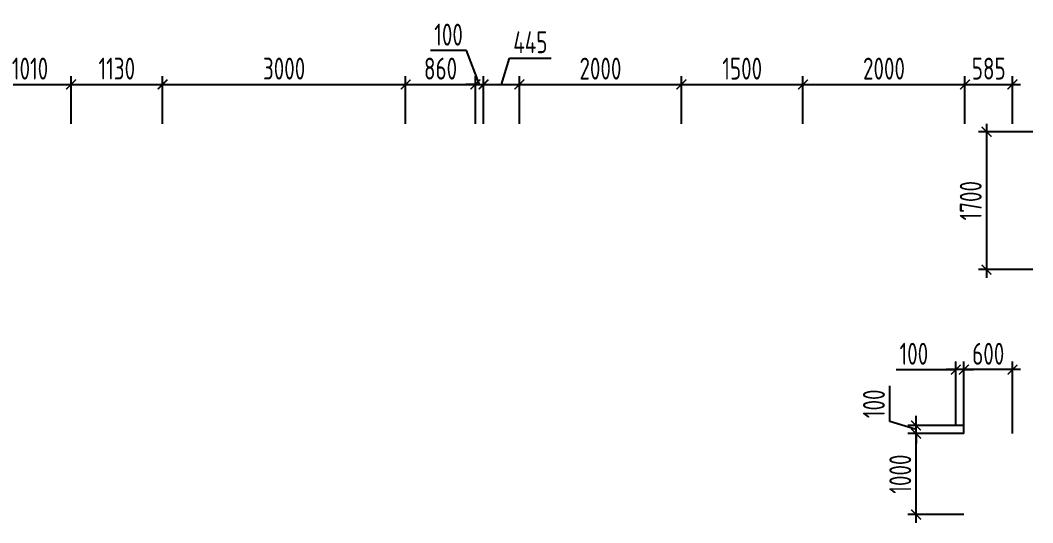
# Model space of a CAD drawing. Header units: millimetres. Extents: x -350007 to 536090, y -888 to 198380.
# Drawn here: x 99144 to 111642, y 115751 to 121946 of the extents above; entities that cross this region are included whole.
import ezdxf

# ---------------------------------------------------------------- set-up
doc = ezdxf.new("R2010")
doc.units = ezdxf.units.MM
doc.layers.add('АР_Размеры нов.', color=15, linetype='Continuous', lineweight=0)
doc.styles.add('ISOCPEUR', font='isocpeur.ttf', dxfattribs={"width": 0.7})
doc.dimstyles.new('R_100', dxfattribs={"dimtxt": 270, "dimasz": 120, "dimexe": 100, "dimexo": 0, "dimgap": 60, "dimtad": 1, "dimdec": 0, "dimrnd": 5, "dimzin": 0, "dimdsep": 46, "dimtxsty": 'ISOCPEUR', "dimblk": 'ARCHTICK', "dimcen": 0, "dimdle": 100, "dimclrd": 256, "dimclre": 256, "dimclrt": 256, "dimadec": 0, "dimazin": 0, "dimtfac": 2, "dimtdec": 0, "dimtofl": 0, "dimtmove": 1, "dimatfit": 3, "dimfxl": 1, "dimtvp": 3, "dimtolj": 1, "dimtzin": 0, "dimarcsym": 0})

# ---------------------------------------------------------------- blocks, each defined once
blk = doc.blocks.new('_ArchTick')
at = {"color": 0, "linetype": 'ByBlock', "const_width": 0.15}
blk.add_lwpolyline([(-0.5, -0.5), (0.5, 0.5)], dxfattribs=at)
blk = doc.blocks.new('*D2659')
at = {"layer": 'Defpoints', "color": 0, "ltscale": 100, "transparency": 16777216}
for p in [(111642, 120571), (111072, 118871), (111642, 118871)]:
    blk.add_point(p, dxfattribs=at)
at = {"layer": 'АР_Размеры нов.', "lineweight": -2, "ltscale": 100, "transparency": 16777216}
for p, q in [((111072, 120671), (111072, 118771)), ((111642, 120571), (110972, 120571)), ((111642, 118871), (110972, 118871))]:
    blk.add_line(p, q, dxfattribs=at)
at = {"layer": 'АР_Размеры нов.', "lineweight": -2, "ltscale": 100, "transparency": 16777216, "xscale": 120, "yscale": 120, "zscale": 120}
for p, rotation in [((111072, 120571), 90), ((111072, 118871), 270)]:
    blk.add_blockref('_ArchTick', p, dxfattribs=dict(at, rotation=rotation))
at = {"layer": 'АР_Размеры нов.', "ltscale": 100, "transparency": 16777216, "insert": (110877, 119721), "char_height": 270, "attachment_point": 5, "rotation": 90, "style": 'ISOCPEUR'}
blk.add_mtext('\\A1;1700', dxfattribs=at)
blk = doc.blocks.new('*D2390')
at = {"layer": 'Defpoints', "color": 0, "ltscale": 500, "transparency": 16777216}
for p in [(99771, 121155), (98759, 120671), (99771, 120671)]:
    blk.add_point(p, dxfattribs=at)
at = {"layer": 'АР_Размеры нов.', "lineweight": -2, "ltscale": 500, "transparency": 16777216}
for p, q in [((98759, 120671), (98759, 121255)), ((99771, 120671), (99771, 121255)), ((98659, 121155), (99871, 121155))]:
    blk.add_line(p, q, dxfattribs=at)
at = {"layer": 'АР_Размеры нов.', "lineweight": -2, "ltscale": 500, "transparency": 16777216, "xscale": 120, "yscale": 120, "zscale": 120, "rotation": 180}
blk.add_blockref('_ArchTick', (98759, 121155), dxfattribs=at)
at = {"layer": 'АР_Размеры нов.', "lineweight": -2, "ltscale": 500, "transparency": 16777216, "xscale": 120, "yscale": 120, "zscale": 120}
blk.add_blockref('_ArchTick', (99771, 121155), dxfattribs=at)
at = {"layer": 'АР_Размеры нов.', "lineweight": 13, "ltscale": 500, "transparency": 16777216, "insert": (99265, 121350), "char_height": 270, "attachment_point": 5, "style": 'ISOCPEUR'}
blk.add_mtext('\\A1;1010', dxfattribs=at)
blk = doc.blocks.new('*D2391')
at = {"layer": 'Defpoints', "color": 0, "ltscale": 500, "transparency": 16777216}
for p in [(100901, 121155), (99771, 120671), (100901, 120671)]:
    blk.add_point(p, dxfattribs=at)
at = {"layer": 'АР_Размеры нов.', "lineweight": -2, "ltscale": 500, "transparency": 16777216}
for p, q in [((99771, 120671), (99771, 121255)), ((100901, 120671), (100901, 121255)), ((99671, 121155), (101001, 121155))]:
    blk.add_line(p, q, dxfattribs=at)
at = {"layer": 'АР_Размеры нов.', "lineweight": -2, "ltscale": 500, "transparency": 16777216, "xscale": 120, "yscale": 120, "zscale": 120, "rotation": 180}
blk.add_blockref('_ArchTick', (99771, 121155), dxfattribs=at)
at = {"layer": 'АР_Размеры нов.', "lineweight": -2, "ltscale": 500, "transparency": 16777216, "xscale": 120, "yscale": 120, "zscale": 120}
blk.add_blockref('_ArchTick', (100901, 121155), dxfattribs=at)
at = {"layer": 'АР_Размеры нов.', "lineweight": 13, "ltscale": 500, "transparency": 16777216, "insert": (100336, 121350), "char_height": 270, "attachment_point": 5, "style": 'ISOCPEUR'}
blk.add_mtext('\\A1;1130', dxfattribs=at)
blk = doc.blocks.new('*D2392')
at = {"layer": 'Defpoints', "color": 0, "ltscale": 500, "transparency": 16777216}
for p in [(103901, 121155), (100901, 120671), (103901, 120671)]:
    blk.add_point(p, dxfattribs=at)
at = {"layer": 'АР_Размеры нов.', "lineweight": -2, "ltscale": 500, "transparency": 16777216}
for p, q in [((100901, 120671), (100901, 121255)), ((103901, 120671), (103901, 121255)), ((100801, 121155), (104001, 121155))]:
    blk.add_line(p, q, dxfattribs=at)
at = {"layer": 'АР_Размеры нов.', "lineweight": -2, "ltscale": 500, "transparency": 16777216, "xscale": 120, "yscale": 120, "zscale": 120, "rotation": 180}
blk.add_blockref('_ArchTick', (100901, 121155), dxfattribs=at)
at = {"layer": 'АР_Размеры нов.', "lineweight": -2, "ltscale": 500, "transparency": 16777216, "xscale": 120, "yscale": 120, "zscale": 120}
blk.add_blockref('_ArchTick', (103901, 121155), dxfattribs=at)
at = {"layer": 'АР_Размеры нов.', "lineweight": 13, "ltscale": 500, "transparency": 16777216, "insert": (102401, 121350), "char_height": 270, "attachment_point": 5, "style": 'ISOCPEUR'}
blk.add_mtext('\\A1;3000', dxfattribs=at)
blk = doc.blocks.new('*D2393')
at = {"layer": 'Defpoints', "color": 0, "ltscale": 500, "transparency": 16777216}
for p in [(104763, 121155), (103901, 120671), (104763, 120671)]:
    blk.add_point(p, dxfattribs=at)
at = {"layer": 'АР_Размеры нов.', "lineweight": -2, "ltscale": 500, "transparency": 16777216}
for p, q in [((103901, 120671), (103901, 121255)), ((104763, 120671), (104763, 121255)), ((103801, 121155), (104863, 121155))]:
    blk.add_line(p, q, dxfattribs=at)
at = {"layer": 'АР_Размеры нов.', "lineweight": -2, "ltscale": 500, "transparency": 16777216, "xscale": 120, "yscale": 120, "zscale": 120, "rotation": 180}
blk.add_blockref('_ArchTick', (103901, 121155), dxfattribs=at)
at = {"layer": 'АР_Размеры нов.', "lineweight": -2, "ltscale": 500, "transparency": 16777216, "xscale": 120, "yscale": 120, "zscale": 120}
blk.add_blockref('_ArchTick', (104763, 121155), dxfattribs=at)
at = {"layer": 'АР_Размеры нов.', "lineweight": 13, "ltscale": 500, "transparency": 16777216, "insert": (104332, 121350), "char_height": 270, "attachment_point": 5, "style": 'ISOCPEUR'}
blk.add_mtext('\\A1;860', dxfattribs=at)
blk = doc.blocks.new('*D2394')
at = {"layer": 'Defpoints', "color": 0, "ltscale": 500, "transparency": 16777216}
for p in [(104863, 121155), (104763, 120671), (104863, 120671)]:
    blk.add_point(p, dxfattribs=at)
at = {"layer": 'АР_Размеры нов.', "lineweight": -2, "ltscale": 500, "transparency": 16777216}
for p, q in [((104652, 121574), (104210, 121574)), ((104813, 121155), (104652, 121574)), ((104763, 120671), (104763, 121255)), ((104863, 120671), (104863, 121255)), ((104763, 121155), (104643, 121155)), ((104763, 121155), (104863, 121155)), ((104863, 121155), (104983, 121155))]:
    blk.add_line(p, q, dxfattribs=at)
at = {"layer": 'АР_Размеры нов.', "lineweight": -2, "ltscale": 500, "transparency": 16777216, "xscale": 120, "yscale": 120, "zscale": 120}
blk.add_blockref('_ArchTick', (104763, 121155), dxfattribs=at)
at = {"layer": 'АР_Размеры нов.', "lineweight": -2, "ltscale": 500, "transparency": 16777216, "xscale": 120, "yscale": 120, "zscale": 120, "rotation": 180}
blk.add_blockref('_ArchTick', (104863, 121155), dxfattribs=at)
at = {"layer": 'АР_Размеры нов.', "lineweight": 13, "ltscale": 500, "transparency": 16777216, "insert": (104431, 121769), "char_height": 270, "attachment_point": 5, "style": 'ISOCPEUR'}
blk.add_mtext('\\A1;100', dxfattribs=at)
blk = doc.blocks.new('*D2395')
at = {"layer": 'Defpoints', "color": 0, "ltscale": 500, "transparency": 16777216}
for p in [(105306, 121155), (104863, 120671), (105306, 120671)]:
    blk.add_point(p, dxfattribs=at)
at = {"layer": 'АР_Размеры нов.', "lineweight": -2, "ltscale": 500, "transparency": 16777216}
for p, q in [((105085, 121155), (105182, 121480)), ((105182, 121480), (105699, 121480)), ((104863, 120671), (104863, 121255)), ((105306, 120671), (105306, 121255)), ((104763, 121155), (105406, 121155))]:
    blk.add_line(p, q, dxfattribs=at)
at = {"layer": 'АР_Размеры нов.', "lineweight": -2, "ltscale": 500, "transparency": 16777216, "xscale": 120, "yscale": 120, "zscale": 120, "rotation": 180}
blk.add_blockref('_ArchTick', (104863, 121155), dxfattribs=at)
at = {"layer": 'АР_Размеры нов.', "lineweight": -2, "ltscale": 500, "transparency": 16777216, "xscale": 120, "yscale": 120, "zscale": 120}
blk.add_blockref('_ArchTick', (105306, 121155), dxfattribs=at)
at = {"layer": 'АР_Размеры нов.', "lineweight": 13, "ltscale": 500, "transparency": 16777216, "insert": (105441, 121675), "char_height": 270, "attachment_point": 5, "style": 'ISOCPEUR'}
blk.add_mtext('\\A1;445', dxfattribs=at)
blk = doc.blocks.new('*D2396')
at = {"layer": 'Defpoints', "color": 0, "ltscale": 500, "transparency": 16777216}
for p in [(107306, 121155), (105306, 120671), (107306, 120671)]:
    blk.add_point(p, dxfattribs=at)
at = {"layer": 'АР_Размеры нов.', "lineweight": -2, "ltscale": 500, "transparency": 16777216}
for p, q in [((105306, 120671), (105306, 121255)), ((107306, 120671), (107306, 121255)), ((105206, 121155), (107406, 121155))]:
    blk.add_line(p, q, dxfattribs=at)
at = {"layer": 'АР_Размеры нов.', "lineweight": -2, "ltscale": 500, "transparency": 16777216, "xscale": 120, "yscale": 120, "zscale": 120, "rotation": 180}
blk.add_blockref('_ArchTick', (105306, 121155), dxfattribs=at)
at = {"layer": 'АР_Размеры нов.', "lineweight": -2, "ltscale": 500, "transparency": 16777216, "xscale": 120, "yscale": 120, "zscale": 120}
blk.add_blockref('_ArchTick', (107306, 121155), dxfattribs=at)
at = {"layer": 'АР_Размеры нов.', "lineweight": 13, "ltscale": 500, "transparency": 16777216, "insert": (106306, 121350), "char_height": 270, "attachment_point": 5, "style": 'ISOCPEUR'}
blk.add_mtext('\\A1;2000', dxfattribs=at)
blk = doc.blocks.new('*D2397')
at = {"layer": 'Defpoints', "color": 0, "ltscale": 500, "transparency": 16777216}
for p in [(108806, 121155), (107306, 120671), (108806, 120671)]:
    blk.add_point(p, dxfattribs=at)
at = {"layer": 'АР_Размеры нов.', "lineweight": -2, "ltscale": 500, "transparency": 16777216}
for p, q in [((107306, 120671), (107306, 121255)), ((108806, 120671), (108806, 121255)), ((107206, 121155), (108906, 121155))]:
    blk.add_line(p, q, dxfattribs=at)
at = {"layer": 'АР_Размеры нов.', "lineweight": -2, "ltscale": 500, "transparency": 16777216, "xscale": 120, "yscale": 120, "zscale": 120, "rotation": 180}
blk.add_blockref('_ArchTick', (107306, 121155), dxfattribs=at)
at = {"layer": 'АР_Размеры нов.', "lineweight": -2, "ltscale": 500, "transparency": 16777216, "xscale": 120, "yscale": 120, "zscale": 120}
blk.add_blockref('_ArchTick', (108806, 121155), dxfattribs=at)
at = {"layer": 'АР_Размеры нов.', "lineweight": 13, "ltscale": 500, "transparency": 16777216, "insert": (108056, 121350), "char_height": 270, "attachment_point": 5, "style": 'ISOCPEUR'}
blk.add_mtext('\\A1;1500', dxfattribs=at)
blk = doc.blocks.new('*D2398')
at = {"layer": 'Defpoints', "color": 0, "ltscale": 500, "transparency": 16777216}
for p in [(110806, 121155), (108806, 120671), (110806, 120671)]:
    blk.add_point(p, dxfattribs=at)
at = {"layer": 'АР_Размеры нов.', "lineweight": -2, "ltscale": 500, "transparency": 16777216}
for p, q in [((108806, 120671), (108806, 121255)), ((110806, 120671), (110806, 121255)), ((108706, 121155), (110906, 121155))]:
    blk.add_line(p, q, dxfattribs=at)
at = {"layer": 'АР_Размеры нов.', "lineweight": -2, "ltscale": 500, "transparency": 16777216, "xscale": 120, "yscale": 120, "zscale": 120, "rotation": 180}
blk.add_blockref('_ArchTick', (108806, 121155), dxfattribs=at)
at = {"layer": 'АР_Размеры нов.', "lineweight": -2, "ltscale": 500, "transparency": 16777216, "xscale": 120, "yscale": 120, "zscale": 120}
blk.add_blockref('_ArchTick', (110806, 121155), dxfattribs=at)
at = {"layer": 'АР_Размеры нов.', "lineweight": 13, "ltscale": 500, "transparency": 16777216, "insert": (109806, 121350), "char_height": 270, "attachment_point": 5, "style": 'ISOCPEUR'}
blk.add_mtext('\\A1;2000', dxfattribs=at)
blk = doc.blocks.new('*D2399')
at = {"layer": 'Defpoints', "color": 0, "ltscale": 500, "transparency": 16777216}
for p in [(111392, 121155), (110806, 120671), (111392, 120671)]:
    blk.add_point(p, dxfattribs=at)
at = {"layer": 'АР_Размеры нов.', "lineweight": -2, "ltscale": 500, "transparency": 16777216}
for p, q in [((110806, 120671), (110806, 121255)), ((111392, 120671), (111392, 121255)), ((110706, 121155), (111492, 121155))]:
    blk.add_line(p, q, dxfattribs=at)
at = {"layer": 'АР_Размеры нов.', "lineweight": -2, "ltscale": 500, "transparency": 16777216, "xscale": 120, "yscale": 120, "zscale": 120, "rotation": 180}
blk.add_blockref('_ArchTick', (110806, 121155), dxfattribs=at)
at = {"layer": 'АР_Размеры нов.', "lineweight": -2, "ltscale": 500, "transparency": 16777216, "xscale": 120, "yscale": 120, "zscale": 120}
blk.add_blockref('_ArchTick', (111392, 121155), dxfattribs=at)
at = {"layer": 'АР_Размеры нов.', "lineweight": 13, "ltscale": 500, "transparency": 16777216, "insert": (111099, 121350), "char_height": 270, "attachment_point": 5, "style": 'ISOCPEUR'}
blk.add_mtext('\\A1;585', dxfattribs=at)
blk = doc.blocks.new('*D2402')
at = {"layer": 'Defpoints', "color": 0, "ltscale": 500, "transparency": 16777216}
for p in [(110793, 117639), (110793, 116849), (111392, 116849)]:
    blk.add_point(p, dxfattribs=at)
at = {"layer": 'АР_Размеры нов.', "lineweight": -2, "ltscale": 500, "transparency": 16777216}
for p, q in [((110793, 116849), (110793, 117739)), ((111392, 116849), (111392, 117739)), ((111492, 117639), (110693, 117639))]:
    blk.add_line(p, q, dxfattribs=at)
at = {"layer": 'АР_Размеры нов.', "lineweight": -2, "ltscale": 500, "transparency": 16777216, "xscale": 120, "yscale": 120, "zscale": 120, "rotation": 180}
blk.add_blockref('_ArchTick', (110793, 117639), dxfattribs=at)
at = {"layer": 'АР_Размеры нов.', "lineweight": -2, "ltscale": 500, "transparency": 16777216, "xscale": 120, "yscale": 120, "zscale": 120}
blk.add_blockref('_ArchTick', (111392, 117639), dxfattribs=at)
at = {"layer": 'АР_Размеры нов.', "lineweight": 13, "ltscale": 500, "transparency": 16777216, "insert": (111093, 117834), "char_height": 270, "attachment_point": 5, "style": 'ISOCPEUR'}
blk.add_mtext('\\A1;600', dxfattribs=at)
blk = doc.blocks.new('*D2403')
at = {"layer": 'Defpoints', "color": 0, "ltscale": 500, "transparency": 16777216}
for p in [(110693, 117639), (110693, 116949), (110793, 116849)]:
    blk.add_point(p, dxfattribs=at)
at = {"layer": 'АР_Размеры нов.', "lineweight": -2, "ltscale": 500, "transparency": 16777216}
for p, q in [((110693, 116949), (110693, 117739)), ((110793, 116849), (110793, 117739)), ((109955, 117639), (110693, 117639)), ((110693, 117639), (110573, 117639)), ((110793, 117639), (110693, 117639)), ((110793, 117639), (110913, 117639))]:
    blk.add_line(p, q, dxfattribs=at)
at = {"layer": 'АР_Размеры нов.', "lineweight": -2, "ltscale": 500, "transparency": 16777216, "xscale": 120, "yscale": 120, "zscale": 120}
blk.add_blockref('_ArchTick', (110693, 117639), dxfattribs=at)
at = {"layer": 'АР_Размеры нов.', "lineweight": -2, "ltscale": 500, "transparency": 16777216, "xscale": 120, "yscale": 120, "zscale": 120, "rotation": 180}
blk.add_blockref('_ArchTick', (110793, 117639), dxfattribs=at)
at = {"layer": 'АР_Размеры нов.', "lineweight": 13, "ltscale": 500, "transparency": 16777216, "insert": (110175, 117834), "char_height": 270, "attachment_point": 5, "style": 'ISOCPEUR'}
blk.add_mtext('\\A1;100', dxfattribs=at)
blk = doc.blocks.new('*D2404')
at = {"layer": 'Defpoints', "color": 0, "ltscale": 500, "transparency": 16777216}
for p in [(110202, 116849), (110793, 116849), (110793, 115851)]:
    blk.add_point(p, dxfattribs=at)
at = {"layer": 'АР_Размеры нов.', "lineweight": -2, "ltscale": 500, "transparency": 16777216}
for p, q in [((110202, 115751), (110202, 116949)), ((110793, 116849), (110102, 116849)), ((110793, 115851), (110102, 115851))]:
    blk.add_line(p, q, dxfattribs=at)
at = {"layer": 'АР_Размеры нов.', "lineweight": -2, "ltscale": 500, "transparency": 16777216, "xscale": 120, "yscale": 120, "zscale": 120}
for p, rotation in [((110202, 116849), 90), ((110202, 115851), 270)]:
    blk.add_blockref('_ArchTick', p, dxfattribs=dict(at, rotation=rotation))
at = {"layer": 'АР_Размеры нов.', "lineweight": 13, "ltscale": 500, "transparency": 16777216, "insert": (110007, 116350), "char_height": 270, "attachment_point": 5, "rotation": 90, "style": 'ISOCPEUR'}
blk.add_mtext('\\A1;1000', dxfattribs=at)
blk = doc.blocks.new('*D2405')
at = {"layer": 'Defpoints', "color": 0, "ltscale": 500, "transparency": 16777216}
for p in [(110202, 116949), (110793, 116949), (110793, 116849)]:
    blk.add_point(p, dxfattribs=at)
at = {"layer": 'АР_Размеры нов.', "lineweight": -2, "ltscale": 500, "transparency": 16777216}
for p, q in [((109877, 116997), (109877, 117438)), ((110202, 116899), (109877, 116997)), ((110202, 116949), (110202, 117069)), ((110793, 116949), (110102, 116949)), ((110202, 116849), (110202, 116949)), ((110793, 116849), (110102, 116849)), ((110202, 116849), (110202, 116729))]:
    blk.add_line(p, q, dxfattribs=at)
at = {"layer": 'АР_Размеры нов.', "lineweight": -2, "ltscale": 500, "transparency": 16777216, "xscale": 120, "yscale": 120, "zscale": 120}
for p, rotation in [((110202, 116949), 270), ((110202, 116849), 90)]:
    blk.add_blockref('_ArchTick', p, dxfattribs=dict(at, rotation=rotation))
at = {"layer": 'АР_Размеры нов.', "lineweight": 13, "ltscale": 500, "transparency": 16777216, "insert": (109682, 117217), "char_height": 270, "attachment_point": 5, "rotation": 90, "style": 'ISOCPEUR'}
blk.add_mtext('\\A1;100', dxfattribs=at)

msp = doc.modelspace()

# ---------------------------------------------------------------- dimensions: what is measured, and where the dimension line sits
at = {"layer": 'АР_Размеры нов.', "lineweight": 13, "ltscale": 500}
for base, p1, p2, picture, middle in [((104863, 121154.9), (104763, 120670.7), (104863, 120670.7), '*D2394', (104591.7, 121573.9)), ((110692.9, 117639.2), (110792.9, 116849.3), (110692.9, 116949.3), '*D2403', (110175.3, 117401.7))]:
    dim = msp.add_linear_dim(base=base, p1=p1, p2=p2, dimstyle='R_100', override={"dimpost": '\\X'}, dxfattribs=at)
    dim.commit()
    dim.dimension.update_dxf_attribs({"geometry": picture, "text_midpoint": middle, "dimtype": 160})
for base, p1, p2, picture, middle in [((105306.3, 121154.9), (104863, 120670.7), (105306.3, 120670.7), '*D2395', (105242.2, 121674.9)), ((99771.2, 121154.9), (98758.9, 120670.7), (99771.2, 120670.7), '*D2390', (99265, 121349.9)), ((100901.2, 121154.9), (99771.2, 120670.7), (100901.2, 120670.7), '*D2391', (100336.2, 121349.9)), ((103901.2, 121154.9), (100901.2, 120670.7), (103901.2, 120670.7), '*D2392', (102401.2, 121349.9)), ((104763, 121154.9), (103901.2, 120670.7), (104763, 120670.7), '*D2393', (104332.1, 121349.9)), ((107306.3, 121154.9), (105306.3, 120670.7), (107306.3, 120670.7), '*D2396', (106306.3, 121349.9)), ((108806.3, 121154.9), (107306.3, 120670.7), (108806.3, 120670.8), '*D2397', (108056.3, 121349.9)), ((110806.3, 121154.9), (108806.3, 120670.8), (110806.3, 120670.7), '*D2398', (109806.3, 121349.9)), ((111392.4, 121154.9), (110806.3, 120670.7), (111392.4, 120670.7), '*D2399', (111099.4, 121349.9)), ((110792.9122, 117639.1767), (111392.3969, 116849.2519), (110792.9122, 116849.2519), '*D2402', (111092.6545, 117834.1767))]:
    dim = msp.add_linear_dim(base=base, p1=p1, p2=p2, dimstyle='R_100', override={"dimpost": '\\X'}, dxfattribs=at)
    dim.commit()
    dim.dimension.update_dxf_attribs({"geometry": picture, "text_midpoint": middle})
at = {"layer": 'АР_Размеры нов.', "ltscale": 100}
dim = msp.add_linear_dim(base=(111072.4, 118870.7), p1=(111642.4, 120570.7), p2=(111642.4, 118870.7), angle=90, dimstyle='R_100', override={"dimpost": '\\X', "dimfxl": 2.5, "dimarcsym": 2}, dxfattribs=at)
dim.commit()
dim.dimension.update_dxf_attribs({"geometry": '*D2659', "text_midpoint": (110877.4, 119720.7)})
at = {"layer": 'АР_Размеры нов.', "lineweight": 13, "ltscale": 500}
for base, p1, p2, picture, middle in [((110202, 116949.3), (110792.9, 116849.3), (110792.9, 116949.3), '*D2405', (109682, 117056.8)), ((110202, 116849.3), (110792.9, 115850.7), (110792.9, 116849.3), '*D2404', (110007, 116350))]:
    dim = msp.add_linear_dim(base=base, p1=p1, p2=p2, angle=90, dimstyle='R_100', override={"dimpost": '\\X'}, dxfattribs=at)
    dim.commit()
    dim.dimension.update_dxf_attribs({"geometry": picture, "text_midpoint": middle})

doc.saveas('drawing.dxf')
